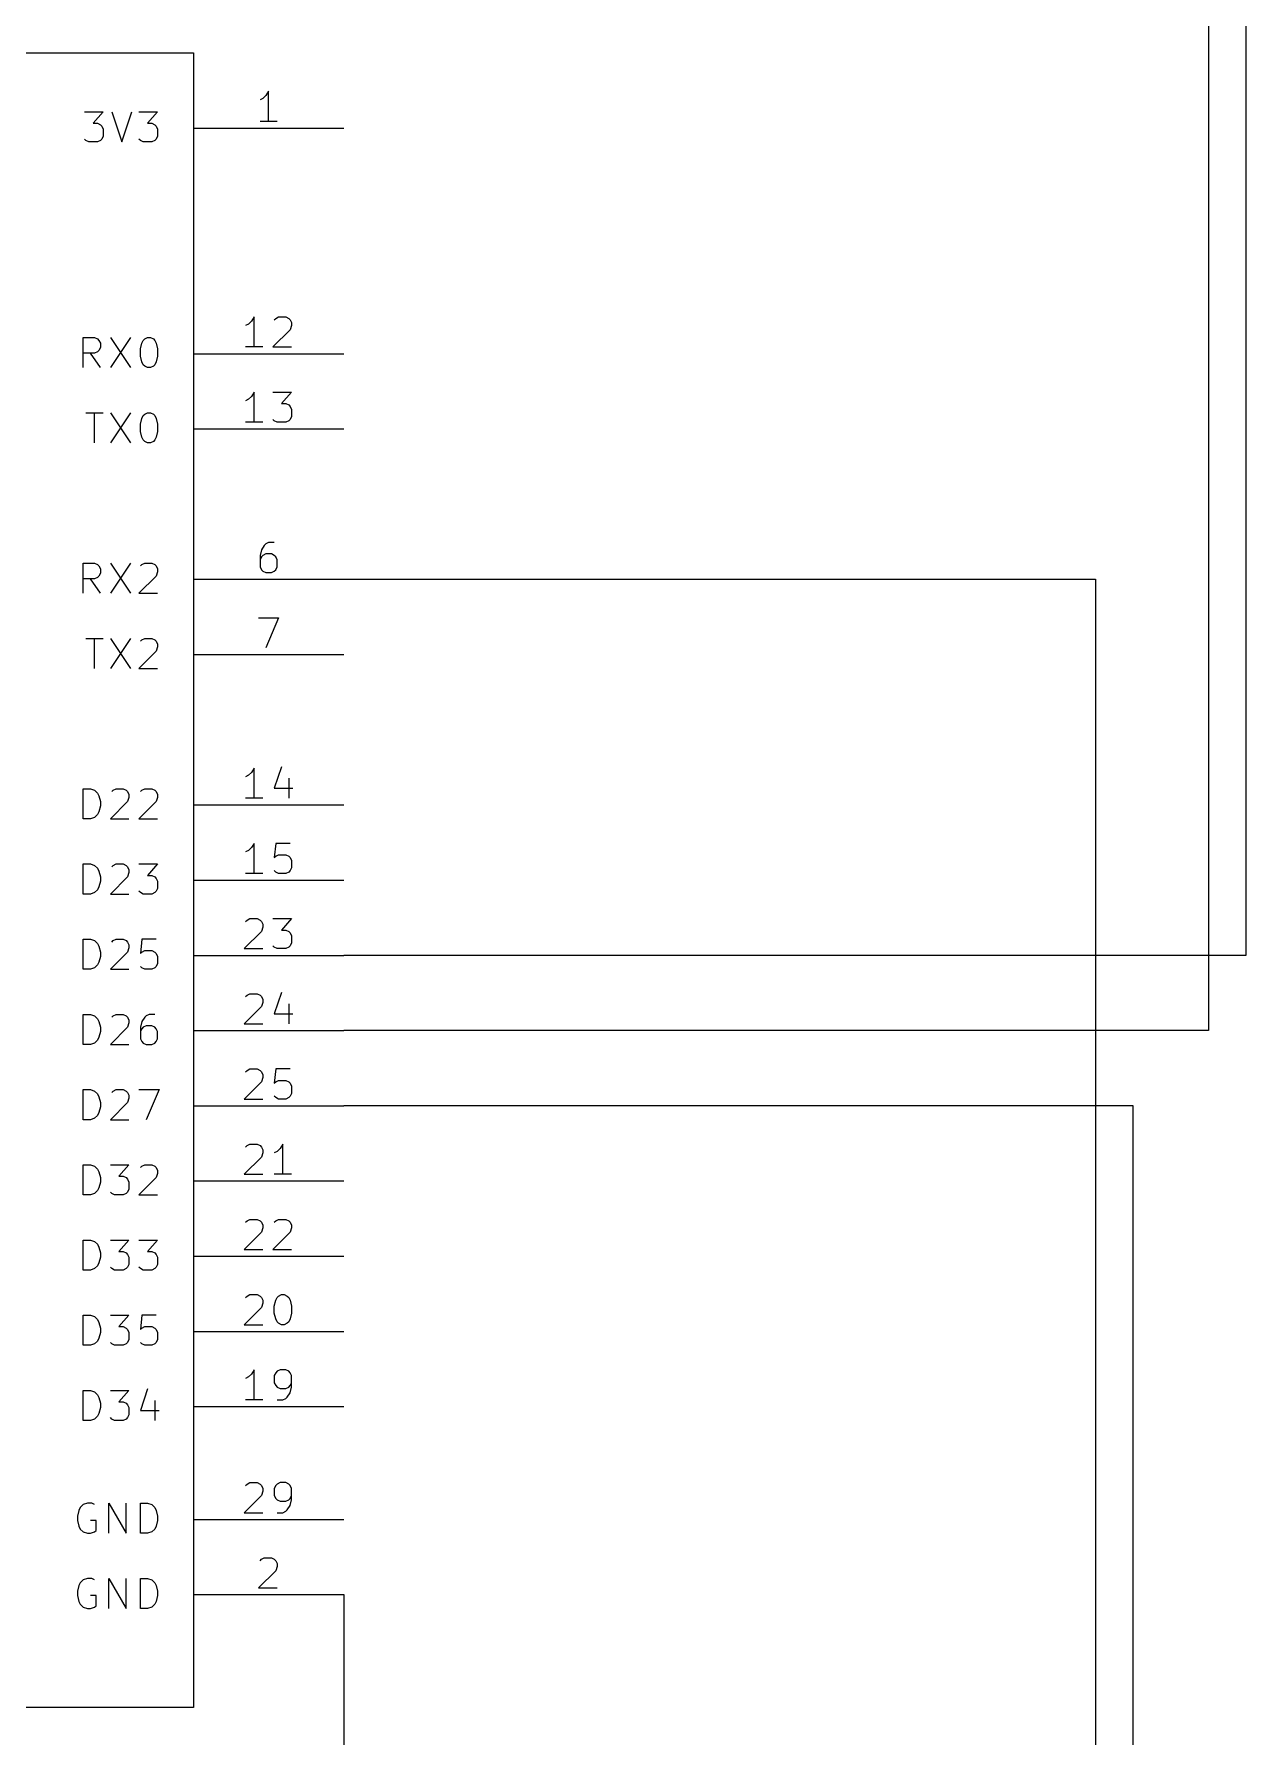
# Model space of a CAD drawing. Extents: x 0.4 to 16.1, y -11.3 to -0.4.
# Drawn here: x 12.788 to 14.4, y -7.039 to -4.775 of the extents above; entities that cross this region are included whole.
import ezdxf

# ---------------------------------------------------------------- set-up
doc = ezdxf.new("R2010")
doc.units = 0
doc.header["$MEASUREMENT"] = 0
for name, color, linetype in [('BLACK', 7, 'CONTINUOUS'), ('CYAN2', 4, 'CONTINUOUS'), ('CYAN4', 4, 'CONTINUOUS'), ('GRAY3', 9, 'CONTINUOUS'), ('LYELLOW', 51, 'CONTINUOUS'), ('ORANGE2', 42, 'CONTINUOUS'), ('RED2', 1, 'CONTINUOUS'), ('RED3', 11, 'CONTINUOUS')]:
    doc.layers.add(name, color=color, linetype=linetype)

msp = doc.modelspace()

# ---------------------------------------------------------------- linework, layer by layer
at = {"layer": 'BLACK', "linetype": 'CONTINUOUS'}
msp.add_line((13.2, -6.85), (13.2, -7.5), dxfattribs=at)
at = {"layer": 'CYAN2', "linetype": 'CONTINUOUS'}
for p, q in [((12.8552, -4.8785), (12.88, -4.8785)), ((12.88, -4.8785), (12.8667, -4.8937)), ((12.8914, -4.8785), (12.9048, -4.9185)), ((12.9048, -4.9185), (12.9181, -4.8785)), ((12.9276, -4.8785), (12.9524, -4.8785)), ((12.9524, -4.8785), (12.939, -4.8937)), ((12.8667, -4.8937), (12.8724, -4.8937)), ((12.8724, -4.8937), (12.8762, -4.8956)), ((12.8762, -4.8956), (12.8781, -4.8976)), ((12.8781, -4.8976), (12.88, -4.9014)), ((12.88, -4.9109), (12.8781, -4.9147)), ((12.88, -4.9014), (12.88, -4.9109)), ((12.939, -4.8937), (12.9448, -4.8937)), ((12.9448, -4.8937), (12.9486, -4.8956)), ((12.9486, -4.8956), (12.9505, -4.8976)), ((12.9505, -4.8976), (12.9524, -4.9014)), ((12.9524, -4.9109), (12.9505, -4.9147)), ((12.9524, -4.9014), (12.9524, -4.9109)), ((12.8571, -4.9166), (12.8552, -4.9147)), ((12.8609, -4.9185), (12.8571, -4.9166)), ((12.8724, -4.9185), (12.8609, -4.9185)), ((12.8762, -4.9166), (12.8724, -4.9185)), ((12.8781, -4.9147), (12.8762, -4.9166)), ((12.9295, -4.9166), (12.9276, -4.9147)), ((12.9333, -4.9185), (12.9295, -4.9166)), ((12.9448, -4.9185), (12.9333, -4.9185)), ((12.9486, -4.9166), (12.9448, -4.9185)), ((12.9505, -4.9147), (12.9486, -4.9166)), ((12.8533, -5.2185), (12.8533, -5.1785)), ((12.8533, -5.1785), (12.8686, -5.1785)), ((12.8686, -5.1785), (12.8724, -5.1804)), ((12.8724, -5.1804), (12.8743, -5.1823)), ((12.8743, -5.1823), (12.8762, -5.1861)), ((12.8895, -5.1785), (12.9162, -5.2185)), ((12.9162, -5.1785), (12.8895, -5.2185)), ((12.9314, -5.1861), (12.9333, -5.1823)), ((12.9333, -5.1823), (12.9352, -5.1804)), ((12.9352, -5.1804), (12.939, -5.1785)), ((12.939, -5.1785), (12.9429, -5.1785)), ((12.9429, -5.1785), (12.9467, -5.1804)), ((12.9467, -5.1804), (12.9486, -5.1823)), ((12.9486, -5.1823), (12.9505, -5.1861)), ((12.8686, -5.1995), (12.8533, -5.1995)), ((12.8762, -5.2185), (12.8629, -5.1995)), ((12.8724, -5.1976), (12.8686, -5.1995)), ((12.8743, -5.1956), (12.8724, -5.1976)), ((12.8762, -5.1918), (12.8743, -5.1956)), ((12.8762, -5.1861), (12.8762, -5.1918)), ((12.9295, -5.1937), (12.9314, -5.1861)), ((12.9295, -5.2033), (12.9295, -5.1937)), ((12.9314, -5.2109), (12.9295, -5.2033)), ((12.9505, -5.1861), (12.9524, -5.1937)), ((12.9524, -5.2033), (12.9505, -5.2109)), ((12.9524, -5.1937), (12.9524, -5.2033)), ((12.9333, -5.2147), (12.9314, -5.2109)), ((12.9352, -5.2166), (12.9333, -5.2147)), ((12.939, -5.2185), (12.9352, -5.2166)), ((12.9429, -5.2185), (12.939, -5.2185)), ((12.9467, -5.2166), (12.9429, -5.2185)), ((12.9486, -5.2147), (12.9467, -5.2166)), ((12.9505, -5.2109), (12.9486, -5.2147)), ((12.8571, -5.2785), (12.88, -5.2785)), ((12.8686, -5.3185), (12.8686, -5.2785)), ((12.8895, -5.2785), (12.9162, -5.3185)), ((12.9162, -5.2785), (12.8895, -5.3185)), ((12.9295, -5.2937), (12.9314, -5.2861)), ((12.9295, -5.3033), (12.9295, -5.2937)), ((12.9314, -5.2861), (12.9333, -5.2823)), ((12.9333, -5.2823), (12.9352, -5.2804)), ((12.9352, -5.2804), (12.939, -5.2785)), ((12.939, -5.2785), (12.9429, -5.2785)), ((12.9429, -5.2785), (12.9467, -5.2804)), ((12.9467, -5.2804), (12.9486, -5.2823)), ((12.9486, -5.2823), (12.9505, -5.2861)), ((12.9505, -5.2861), (12.9524, -5.2937)), ((12.9524, -5.2937), (12.9524, -5.3033)), ((12.9314, -5.3109), (12.9295, -5.3033)), ((12.9333, -5.3147), (12.9314, -5.3109)), ((12.9352, -5.3166), (12.9333, -5.3147)), ((12.939, -5.3185), (12.9352, -5.3166)), ((12.9429, -5.3185), (12.939, -5.3185)), ((12.9467, -5.3166), (12.9429, -5.3185)), ((12.9486, -5.3147), (12.9467, -5.3166)), ((12.9505, -5.3109), (12.9486, -5.3147)), ((12.9524, -5.3033), (12.9505, -5.3109)), ((12.8533, -5.5185), (12.8533, -5.4785)), ((12.8533, -5.4785), (12.8686, -5.4785)), ((12.8686, -5.4785), (12.8724, -5.4804)), ((12.8895, -5.4785), (12.9162, -5.5185)), ((12.9162, -5.4785), (12.8895, -5.5185)), ((12.9314, -5.4804), (12.9352, -5.4785)), ((12.9352, -5.4785), (12.9448, -5.4785)), ((12.9448, -5.4785), (12.9486, -5.4804)), ((12.8686, -5.4995), (12.8533, -5.4995)), ((12.8762, -5.5185), (12.8629, -5.4995)), ((12.8724, -5.4976), (12.8686, -5.4995)), ((12.8724, -5.4804), (12.8743, -5.4823)), ((12.8743, -5.4956), (12.8724, -5.4976)), ((12.8743, -5.4823), (12.8762, -5.4861)), ((12.8762, -5.4918), (12.8743, -5.4956)), ((12.8762, -5.4861), (12.8762, -5.4918)), ((12.9505, -5.4956), (12.9276, -5.5185)), ((12.9295, -5.4823), (12.9314, -5.4804)), ((12.9486, -5.4804), (12.9505, -5.4823)), ((12.9505, -5.4823), (12.9524, -5.4861)), ((12.9524, -5.4899), (12.9505, -5.4956)), ((12.9524, -5.4861), (12.9524, -5.4899)), ((12.9276, -5.5185), (12.9524, -5.5185)), ((12.8571, -5.5785), (12.88, -5.5785)), ((12.8686, -5.6185), (12.8686, -5.5785)), ((12.8895, -5.5785), (12.9162, -5.6185)), ((12.9162, -5.5785), (12.8895, -5.6185)), ((12.9295, -5.5823), (12.9314, -5.5804)), ((12.9314, -5.5804), (12.9352, -5.5785)), ((12.9352, -5.5785), (12.9448, -5.5785)), ((12.9448, -5.5785), (12.9486, -5.5804)), ((12.9486, -5.5804), (12.9505, -5.5823)), ((12.9505, -5.5823), (12.9524, -5.5861)), ((12.9524, -5.5899), (12.9505, -5.5956)), ((12.9524, -5.5861), (12.9524, -5.5899)), ((12.9505, -5.5956), (12.9276, -5.6185)), ((12.9276, -5.6185), (12.9524, -5.6185)), ((12.8533, -5.8185), (12.8533, -5.7785)), ((12.8533, -5.7785), (12.8629, -5.7785)), ((12.8629, -5.7785), (12.8686, -5.7804)), ((12.8686, -5.7804), (12.8724, -5.7842)), ((12.8724, -5.7842), (12.8743, -5.788)), ((12.8743, -5.788), (12.8762, -5.7956)), ((12.8762, -5.7956), (12.8762, -5.8014)), ((12.9124, -5.7956), (12.8895, -5.8185)), ((12.8914, -5.7823), (12.8933, -5.7804)), ((12.8933, -5.7804), (12.8971, -5.7785)), ((12.8971, -5.7785), (12.9067, -5.7785)), ((12.9067, -5.7785), (12.9105, -5.7804)), ((12.9105, -5.7804), (12.9124, -5.7823)), ((12.9124, -5.7823), (12.9143, -5.7861)), ((12.9143, -5.7899), (12.9124, -5.7956)), ((12.9143, -5.7861), (12.9143, -5.7899)), ((12.9505, -5.7956), (12.9276, -5.8185)), ((12.9295, -5.7823), (12.9314, -5.7804)), ((12.9314, -5.7804), (12.9352, -5.7785)), ((12.9352, -5.7785), (12.9448, -5.7785)), ((12.9448, -5.7785), (12.9486, -5.7804)), ((12.9486, -5.7804), (12.9505, -5.7823)), ((12.9505, -5.7823), (12.9524, -5.7861)), ((12.9524, -5.7899), (12.9505, -5.7956)), ((12.9524, -5.7861), (12.9524, -5.7899)), ((12.8629, -5.8185), (12.8533, -5.8185)), ((12.8686, -5.8166), (12.8629, -5.8185)), ((12.8724, -5.8128), (12.8686, -5.8166)), ((12.8743, -5.809), (12.8724, -5.8128)), ((12.8762, -5.8014), (12.8743, -5.809)), ((12.8895, -5.8185), (12.9143, -5.8185)), ((12.9276, -5.8185), (12.9524, -5.8185)), ((12.8533, -5.9185), (12.8533, -5.8785)), ((12.8533, -5.8785), (12.8629, -5.8785)), ((12.8629, -5.8785), (12.8686, -5.8804)), ((12.8686, -5.8804), (12.8724, -5.8842)), ((12.8724, -5.8842), (12.8743, -5.888)), ((12.8914, -5.8823), (12.8933, -5.8804)), ((12.8933, -5.8804), (12.8971, -5.8785)), ((12.8971, -5.8785), (12.9067, -5.8785)), ((12.9067, -5.8785), (12.9105, -5.8804)), ((12.9105, -5.8804), (12.9124, -5.8823)), ((12.9124, -5.8823), (12.9143, -5.8861)), ((12.9143, -5.8861), (12.9143, -5.8899)), ((12.9276, -5.8785), (12.9524, -5.8785)), ((12.9524, -5.8785), (12.939, -5.8937)), ((12.8743, -5.909), (12.8724, -5.9128)), ((12.8743, -5.888), (12.8762, -5.8956)), ((12.8762, -5.9014), (12.8743, -5.909)), ((12.8762, -5.8956), (12.8762, -5.9014)), ((12.9124, -5.8956), (12.8895, -5.9185)), ((12.9143, -5.8899), (12.9124, -5.8956)), ((12.939, -5.8937), (12.9448, -5.8937)), ((12.9448, -5.8937), (12.9486, -5.8956)), ((12.9486, -5.8956), (12.9505, -5.8976)), ((12.9505, -5.8976), (12.9524, -5.9014)), ((12.9524, -5.9014), (12.9524, -5.9109)), ((12.8629, -5.9185), (12.8533, -5.9185)), ((12.8686, -5.9166), (12.8629, -5.9185)), ((12.8724, -5.9128), (12.8686, -5.9166)), ((12.8895, -5.9185), (12.9143, -5.9185)), ((12.9295, -5.9166), (12.9276, -5.9147)), ((12.9333, -5.9185), (12.9295, -5.9166)), ((12.9448, -5.9185), (12.9333, -5.9185)), ((12.9486, -5.9166), (12.9448, -5.9185)), ((12.9505, -5.9147), (12.9486, -5.9166)), ((12.9524, -5.9109), (12.9505, -5.9147)), ((12.8533, -6.0185), (12.8533, -5.9785)), ((12.8533, -5.9785), (12.8629, -5.9785)), ((12.8629, -5.9785), (12.8686, -5.9804)), ((12.8686, -5.9804), (12.8724, -5.9842)), ((12.8724, -5.9842), (12.8743, -5.988)), ((12.8743, -5.988), (12.8762, -5.9956)), ((12.8762, -5.9956), (12.8762, -6.0014)), ((12.9124, -5.9956), (12.8895, -6.0185)), ((12.8914, -5.9823), (12.8933, -5.9804)), ((12.8933, -5.9804), (12.8971, -5.9785)), ((12.8971, -5.9785), (12.9067, -5.9785)), ((12.9067, -5.9785), (12.9105, -5.9804)), ((12.9105, -5.9804), (12.9124, -5.9823)), ((12.9124, -5.9823), (12.9143, -5.9861)), ((12.9143, -5.9899), (12.9124, -5.9956)), ((12.9143, -5.9861), (12.9143, -5.9899)), ((12.9314, -5.9785), (12.9295, -5.9976)), ((12.9295, -5.9976), (12.9314, -5.9956)), ((12.9505, -5.9785), (12.9314, -5.9785)), ((12.9314, -5.9956), (12.9352, -5.9937)), ((12.9352, -5.9937), (12.9448, -5.9937)), ((12.9448, -5.9937), (12.9486, -5.9956)), ((12.9486, -5.9956), (12.9505, -5.9976)), ((12.9505, -5.9976), (12.9524, -6.0014)), ((12.8629, -6.0185), (12.8533, -6.0185)), ((12.8686, -6.0166), (12.8629, -6.0185)), ((12.8724, -6.0128), (12.8686, -6.0166)), ((12.8743, -6.009), (12.8724, -6.0128)), ((12.8762, -6.0014), (12.8743, -6.009)), ((12.8895, -6.0185), (12.9143, -6.0185)), ((12.9314, -6.0166), (12.9295, -6.0147)), ((12.9352, -6.0185), (12.9314, -6.0166)), ((12.9448, -6.0185), (12.9352, -6.0185)), ((12.9486, -6.0166), (12.9448, -6.0185)), ((12.9505, -6.0147), (12.9486, -6.0166)), ((12.9524, -6.0109), (12.9505, -6.0147)), ((12.9524, -6.0014), (12.9524, -6.0109)), ((12.8533, -6.1185), (12.8533, -6.0785)), ((12.8533, -6.0785), (12.8629, -6.0785)), ((12.8629, -6.0785), (12.8686, -6.0804)), ((12.8686, -6.0804), (12.8724, -6.0842)), ((12.8724, -6.0842), (12.8743, -6.088)), ((12.8743, -6.088), (12.8762, -6.0956)), ((12.8914, -6.0823), (12.8933, -6.0804)), ((12.8933, -6.0804), (12.8971, -6.0785)), ((12.8971, -6.0785), (12.9067, -6.0785)), ((12.9067, -6.0785), (12.9105, -6.0804)), ((12.9105, -6.0804), (12.9124, -6.0823)), ((12.9124, -6.0823), (12.9143, -6.0861)), ((12.9143, -6.0899), (12.9124, -6.0956)), ((12.9143, -6.0861), (12.9143, -6.0899)), ((12.9314, -6.088), (12.9295, -6.0956)), ((12.9352, -6.0823), (12.9314, -6.088)), ((12.9371, -6.0804), (12.9352, -6.0823)), ((12.941, -6.0785), (12.9371, -6.0804)), ((12.9486, -6.0785), (12.941, -6.0785)), ((12.8724, -6.1128), (12.8686, -6.1166)), ((12.8743, -6.109), (12.8724, -6.1128)), ((12.8762, -6.1014), (12.8743, -6.109)), ((12.8762, -6.0956), (12.8762, -6.1014)), ((12.9124, -6.0956), (12.8895, -6.1185)), ((12.9295, -6.0956), (12.9295, -6.1109)), ((12.9314, -6.0976), (12.9295, -6.1014)), ((12.9295, -6.1109), (12.9314, -6.1147)), ((12.9333, -6.0956), (12.9314, -6.0976)), ((12.9371, -6.0937), (12.9333, -6.0956)), ((12.9448, -6.0937), (12.9371, -6.0937)), ((12.9486, -6.0956), (12.9448, -6.0937)), ((12.9505, -6.0976), (12.9486, -6.0956)), ((12.9524, -6.1014), (12.9505, -6.0976)), ((12.9505, -6.1147), (12.9524, -6.1109)), ((12.9524, -6.1109), (12.9524, -6.1014)), ((12.8629, -6.1185), (12.8533, -6.1185)), ((12.8686, -6.1166), (12.8629, -6.1185)), ((12.8895, -6.1185), (12.9143, -6.1185)), ((12.9314, -6.1147), (12.9333, -6.1166)), ((12.9333, -6.1166), (12.9371, -6.1185)), ((12.9371, -6.1185), (12.9448, -6.1185)), ((12.9448, -6.1185), (12.9486, -6.1166)), ((12.9486, -6.1166), (12.9505, -6.1147)), ((12.8533, -6.2185), (12.8533, -6.1785)), ((12.8533, -6.1785), (12.8629, -6.1785)), ((12.8629, -6.1785), (12.8686, -6.1804)), ((12.8686, -6.1804), (12.8724, -6.1842)), ((12.8914, -6.1823), (12.8933, -6.1804)), ((12.8933, -6.1804), (12.8971, -6.1785)), ((12.8971, -6.1785), (12.9067, -6.1785)), ((12.9067, -6.1785), (12.9105, -6.1804)), ((12.9105, -6.1804), (12.9124, -6.1823)), ((12.9276, -6.1785), (12.9543, -6.1785)), ((12.9543, -6.1785), (12.9371, -6.2185)), ((12.8724, -6.1842), (12.8743, -6.188)), ((12.8743, -6.188), (12.8762, -6.1956)), ((12.8762, -6.2014), (12.8743, -6.209)), ((12.8762, -6.1956), (12.8762, -6.2014)), ((12.9124, -6.1956), (12.8895, -6.2185)), ((12.9124, -6.1823), (12.9143, -6.1861)), ((12.9143, -6.1899), (12.9124, -6.1956)), ((12.9143, -6.1861), (12.9143, -6.1899)), ((12.8629, -6.2185), (12.8533, -6.2185)), ((12.8686, -6.2166), (12.8629, -6.2185)), ((12.8724, -6.2128), (12.8686, -6.2166)), ((12.8743, -6.209), (12.8724, -6.2128)), ((12.8895, -6.2185), (12.9143, -6.2185)), ((12.8533, -6.3185), (12.8533, -6.2785)), ((12.8533, -6.2785), (12.8629, -6.2785)), ((12.8629, -6.2785), (12.8686, -6.2804)), ((12.8686, -6.2804), (12.8724, -6.2842)), ((12.8724, -6.2842), (12.8743, -6.288)), ((12.8743, -6.288), (12.8762, -6.2956)), ((12.8895, -6.2785), (12.9143, -6.2785)), ((12.9143, -6.2785), (12.901, -6.2937)), ((12.901, -6.2937), (12.9067, -6.2937)), ((12.9067, -6.2937), (12.9105, -6.2956)), ((12.9295, -6.2823), (12.9314, -6.2804)), ((12.9314, -6.2804), (12.9352, -6.2785)), ((12.9352, -6.2785), (12.9448, -6.2785)), ((12.9448, -6.2785), (12.9486, -6.2804)), ((12.9486, -6.2804), (12.9505, -6.2823)), ((12.9505, -6.2823), (12.9524, -6.2861)), ((12.9524, -6.2899), (12.9505, -6.2956)), ((12.9524, -6.2861), (12.9524, -6.2899)), ((12.8686, -6.3166), (12.8629, -6.3185)), ((12.8724, -6.3128), (12.8686, -6.3166)), ((12.8743, -6.309), (12.8724, -6.3128)), ((12.8762, -6.3014), (12.8743, -6.309)), ((12.8762, -6.2956), (12.8762, -6.3014)), ((12.8914, -6.3166), (12.8895, -6.3147)), ((12.8952, -6.3185), (12.8914, -6.3166)), ((12.9105, -6.3166), (12.9067, -6.3185)), ((12.9105, -6.2956), (12.9124, -6.2976)), ((12.9124, -6.3147), (12.9105, -6.3166)), ((12.9124, -6.2976), (12.9143, -6.3014)), ((12.9143, -6.3109), (12.9124, -6.3147)), ((12.9143, -6.3014), (12.9143, -6.3109)), ((12.9505, -6.2956), (12.9276, -6.3185)), ((12.8629, -6.3185), (12.8533, -6.3185)), ((12.9067, -6.3185), (12.8952, -6.3185)), ((12.9276, -6.3185), (12.9524, -6.3185)), ((12.8533, -6.4185), (12.8533, -6.3785)), ((12.8533, -6.3785), (12.8629, -6.3785)), ((12.8629, -6.3785), (12.8686, -6.3804)), ((12.8686, -6.3804), (12.8724, -6.3842)), ((12.8724, -6.3842), (12.8743, -6.388)), ((12.8895, -6.3785), (12.9143, -6.3785)), ((12.9143, -6.3785), (12.901, -6.3937)), ((12.9276, -6.3785), (12.9524, -6.3785)), ((12.9524, -6.3785), (12.939, -6.3937)), ((12.8743, -6.388), (12.8762, -6.3956)), ((12.8762, -6.4014), (12.8743, -6.409)), ((12.8762, -6.3956), (12.8762, -6.4014)), ((12.901, -6.3937), (12.9067, -6.3937)), ((12.9067, -6.3937), (12.9105, -6.3956)), ((12.9105, -6.3956), (12.9124, -6.3976)), ((12.9124, -6.3976), (12.9143, -6.4014)), ((12.9143, -6.4014), (12.9143, -6.4109)), ((12.939, -6.3937), (12.9448, -6.3937)), ((12.9448, -6.3937), (12.9486, -6.3956)), ((12.9486, -6.3956), (12.9505, -6.3976)), ((12.9505, -6.3976), (12.9524, -6.4014)), ((12.9524, -6.4014), (12.9524, -6.4109)), ((12.8629, -6.4185), (12.8533, -6.4185)), ((12.8686, -6.4166), (12.8629, -6.4185)), ((12.8724, -6.4128), (12.8686, -6.4166)), ((12.8743, -6.409), (12.8724, -6.4128)), ((12.8914, -6.4166), (12.8895, -6.4147)), ((12.8952, -6.4185), (12.8914, -6.4166)), ((12.9067, -6.4185), (12.8952, -6.4185)), ((12.9105, -6.4166), (12.9067, -6.4185)), ((12.9124, -6.4147), (12.9105, -6.4166)), ((12.9143, -6.4109), (12.9124, -6.4147)), ((12.9295, -6.4166), (12.9276, -6.4147)), ((12.9333, -6.4185), (12.9295, -6.4166)), ((12.9448, -6.4185), (12.9333, -6.4185)), ((12.9486, -6.4166), (12.9448, -6.4185)), ((12.9505, -6.4147), (12.9486, -6.4166)), ((12.9524, -6.4109), (12.9505, -6.4147)), ((12.8533, -6.5185), (12.8533, -6.4785)), ((12.8533, -6.4785), (12.8629, -6.4785)), ((12.8629, -6.4785), (12.8686, -6.4804)), ((12.8686, -6.4804), (12.8724, -6.4842)), ((12.8724, -6.4842), (12.8743, -6.488)), ((12.8743, -6.488), (12.8762, -6.4956)), ((12.8762, -6.4956), (12.8762, -6.5014)), ((12.8895, -6.4785), (12.9143, -6.4785)), ((12.9143, -6.4785), (12.901, -6.4937)), ((12.901, -6.4937), (12.9067, -6.4937)), ((12.9067, -6.4937), (12.9105, -6.4956)), ((12.9105, -6.4956), (12.9124, -6.4976)), ((12.9124, -6.4976), (12.9143, -6.5014)), ((12.9314, -6.4785), (12.9295, -6.4976)), ((12.9295, -6.4976), (12.9314, -6.4956)), ((12.9505, -6.4785), (12.9314, -6.4785)), ((12.9314, -6.4956), (12.9352, -6.4937)), ((12.9352, -6.4937), (12.9448, -6.4937)), ((12.9448, -6.4937), (12.9486, -6.4956)), ((12.9486, -6.4956), (12.9505, -6.4976)), ((12.9505, -6.4976), (12.9524, -6.5014)), ((12.8629, -6.5185), (12.8533, -6.5185)), ((12.8686, -6.5166), (12.8629, -6.5185)), ((12.8724, -6.5128), (12.8686, -6.5166)), ((12.8743, -6.509), (12.8724, -6.5128)), ((12.8762, -6.5014), (12.8743, -6.509)), ((12.8914, -6.5166), (12.8895, -6.5147)), ((12.8952, -6.5185), (12.8914, -6.5166)), ((12.9067, -6.5185), (12.8952, -6.5185)), ((12.9105, -6.5166), (12.9067, -6.5185)), ((12.9124, -6.5147), (12.9105, -6.5166)), ((12.9143, -6.5109), (12.9124, -6.5147)), ((12.9143, -6.5014), (12.9143, -6.5109)), ((12.9314, -6.5166), (12.9295, -6.5147)), ((12.9352, -6.5185), (12.9314, -6.5166)), ((12.9448, -6.5185), (12.9352, -6.5185)), ((12.9486, -6.5166), (12.9448, -6.5185)), ((12.9505, -6.5147), (12.9486, -6.5166)), ((12.9524, -6.5109), (12.9505, -6.5147)), ((12.9524, -6.5014), (12.9524, -6.5109)), ((12.8533, -6.6185), (12.8533, -6.5785)), ((12.8533, -6.5785), (12.8629, -6.5785)), ((12.8629, -6.5785), (12.8686, -6.5804)), ((12.8686, -6.5804), (12.8724, -6.5842)), ((12.8724, -6.5842), (12.8743, -6.588)), ((12.8743, -6.588), (12.8762, -6.5956)), ((12.8895, -6.5785), (12.9143, -6.5785)), ((12.9143, -6.5785), (12.901, -6.5937)), ((12.939, -6.5766), (12.9295, -6.6052)), ((12.8743, -6.609), (12.8724, -6.6128)), ((12.8762, -6.6014), (12.8743, -6.609)), ((12.8762, -6.5956), (12.8762, -6.6014)), ((12.901, -6.5937), (12.9067, -6.5937)), ((12.9067, -6.5937), (12.9105, -6.5956)), ((12.9105, -6.5956), (12.9124, -6.5976)), ((12.9124, -6.5976), (12.9143, -6.6014)), ((12.9143, -6.6109), (12.9124, -6.6147)), ((12.9143, -6.6014), (12.9143, -6.6109)), ((12.9295, -6.6052), (12.9543, -6.6052)), ((12.9486, -6.5918), (12.9486, -6.6185)), ((12.8629, -6.6185), (12.8533, -6.6185)), ((12.8686, -6.6166), (12.8629, -6.6185)), ((12.8724, -6.6128), (12.8686, -6.6166)), ((12.8914, -6.6166), (12.8895, -6.6147)), ((12.8952, -6.6185), (12.8914, -6.6166)), ((12.9067, -6.6185), (12.8952, -6.6185)), ((12.9105, -6.6166), (12.9067, -6.6185)), ((12.9124, -6.6147), (12.9105, -6.6166)), ((12.8476, -6.738), (12.8457, -6.7456)), ((12.8457, -6.7456), (12.8457, -6.7514)), ((12.8495, -6.7342), (12.8476, -6.738)), ((12.8533, -6.7304), (12.8495, -6.7342)), ((12.859, -6.7285), (12.8533, -6.7304)), ((12.8648, -6.7285), (12.859, -6.7285)), ((12.8686, -6.7304), (12.8648, -6.7285)), ((12.8876, -6.7685), (12.8876, -6.7285)), ((12.8876, -6.7285), (12.9105, -6.7685)), ((12.9105, -6.7685), (12.9105, -6.7285)), ((12.9295, -6.7685), (12.9295, -6.7285)), ((12.9295, -6.7285), (12.939, -6.7285)), ((12.939, -6.7285), (12.9448, -6.7304)), ((12.9448, -6.7304), (12.9486, -6.7342)), ((12.9486, -6.7342), (12.9505, -6.738)), ((12.9505, -6.738), (12.9524, -6.7456)), ((12.9524, -6.7456), (12.9524, -6.7514)), ((12.8457, -6.7514), (12.8476, -6.759)), ((12.8476, -6.759), (12.8495, -6.7628)), ((12.8495, -6.7628), (12.8533, -6.7666)), ((12.8533, -6.7666), (12.859, -6.7685)), ((12.859, -6.7685), (12.8629, -6.7685)), ((12.8705, -6.7514), (12.8629, -6.7514)), ((12.8629, -6.7685), (12.8686, -6.7666)), ((12.8686, -6.7666), (12.8705, -6.7647)), ((12.8705, -6.7647), (12.8705, -6.7514)), ((12.939, -6.7685), (12.9295, -6.7685)), ((12.9448, -6.7666), (12.939, -6.7685)), ((12.9486, -6.7628), (12.9448, -6.7666)), ((12.9505, -6.759), (12.9486, -6.7628)), ((12.9524, -6.7514), (12.9505, -6.759)), ((12.8476, -6.838), (12.8457, -6.8456)), ((12.8495, -6.8342), (12.8476, -6.838)), ((12.8533, -6.8304), (12.8495, -6.8342)), ((12.859, -6.8285), (12.8533, -6.8304)), ((12.8648, -6.8285), (12.859, -6.8285)), ((12.8686, -6.8304), (12.8648, -6.8285)), ((12.8876, -6.8685), (12.8876, -6.8285)), ((12.8876, -6.8285), (12.9105, -6.8685)), ((12.9105, -6.8685), (12.9105, -6.8285)), ((12.9295, -6.8685), (12.9295, -6.8285)), ((12.9295, -6.8285), (12.939, -6.8285)), ((12.939, -6.8285), (12.9448, -6.8304)), ((12.9448, -6.8304), (12.9486, -6.8342)), ((12.9486, -6.8342), (12.9505, -6.838)), ((12.9505, -6.838), (12.9524, -6.8456)), ((12.8457, -6.8456), (12.8457, -6.8514)), ((12.8457, -6.8514), (12.8476, -6.859)), ((12.8476, -6.859), (12.8495, -6.8628)), ((12.8705, -6.8514), (12.8629, -6.8514)), ((12.8705, -6.8647), (12.8705, -6.8514)), ((12.9505, -6.859), (12.9486, -6.8628)), ((12.9524, -6.8514), (12.9505, -6.859)), ((12.9524, -6.8456), (12.9524, -6.8514)), ((12.8495, -6.8628), (12.8533, -6.8666)), ((12.8533, -6.8666), (12.859, -6.8685)), ((12.859, -6.8685), (12.8629, -6.8685)), ((12.8629, -6.8685), (12.8686, -6.8666)), ((12.8686, -6.8666), (12.8705, -6.8647)), ((12.939, -6.8685), (12.9295, -6.8685)), ((12.9448, -6.8666), (12.939, -6.8685)), ((12.9486, -6.8628), (12.9448, -6.8666))]:
    msp.add_line(p, q, dxfattribs=at)
at = {"layer": 'CYAN4', "linetype": 'CONTINUOUS'}
for p, q in [((14.35, -4.5), (14.35, -6.1)), ((14.35, -6.1), (13.2, -6.1))]:
    msp.add_line(p, q, dxfattribs=at)
at = {"layer": 'GRAY3', "linetype": 'CONTINUOUS'}
for p, q in [((13.2, -5.5), (14.2, -5.5)), ((14.2, -5.5), (14.2, -8.7)), ((14.25, -6.2), (13.2, -6.2)), ((14.25, -7.6), (14.25, -6.2))]:
    msp.add_line(p, q, dxfattribs=at)
at = {"layer": 'LYELLOW', "linetype": 'CONTINUOUS'}
for p, q in [((12.2, -4.8), (13, -4.8)), ((13, -4.8), (13, -7)), ((13, -7), (12.2, -7))]:
    msp.add_line(p, q, dxfattribs=at)
at = {"layer": 'ORANGE2', "linetype": 'CONTINUOUS'}
for p, q in [((14.4, -3.85), (14.4, -6)), ((14.4, -6), (13.2, -6))]:
    msp.add_line(p, q, dxfattribs=at)
at = {"layer": 'RED2', "linetype": 'CONTINUOUS'}
for p, q in [((12.2, -4.8), (13, -4.8)), ((13, -4.8), (13, -7)), ((13, -4.9), (13.2, -4.9)), ((13, -5.2), (13.2, -5.2)), ((13, -5.3), (13.2, -5.3)), ((13, -5.5), (13.2, -5.5)), ((13, -5.6), (13.2, -5.6)), ((13, -5.8), (13.2, -5.8)), ((13, -5.9), (13.2, -5.9)), ((13, -6), (13.2, -6)), ((13, -6.1), (13.2, -6.1)), ((13, -6.2), (13.2, -6.2)), ((13, -6.3), (13.2, -6.3)), ((13, -6.4), (13.2, -6.4)), ((13, -6.5), (13.2, -6.5)), ((13, -6.6), (13.2, -6.6)), ((13, -6.75), (13.2, -6.75)), ((13, -6.85), (13.2, -6.85)), ((13, -7), (12.2, -7))]:
    msp.add_line(p, q, dxfattribs=at)
at = {"layer": 'RED3', "linetype": 'CONTINUOUS'}
for p, q in [((13.0924, -4.8606), (13.0886, -4.8625)), ((13.0962, -4.8568), (13.0924, -4.8606)), ((13.1, -4.8511), (13.0962, -4.8568)), ((13.1, -4.8911), (13.1, -4.8511)), ((13.1114, -4.8911), (13.0886, -4.8911)), ((13.0733, -5.1606), (13.0695, -5.1625)), ((13.0771, -5.1568), (13.0733, -5.1606)), ((13.081, -5.1511), (13.0771, -5.1568)), ((13.081, -5.1911), (13.081, -5.1511)), ((13.1076, -5.1549), (13.1095, -5.153)), ((13.1095, -5.153), (13.1133, -5.1511)), ((13.1133, -5.1511), (13.1229, -5.1511)), ((13.1229, -5.1511), (13.1267, -5.153)), ((13.1267, -5.153), (13.1286, -5.1549)), ((13.1286, -5.1549), (13.1305, -5.1587)), ((13.1305, -5.1587), (13.1305, -5.1625)), ((13.1286, -5.1682), (13.1057, -5.1911)), ((13.1305, -5.1625), (13.1286, -5.1682)), ((13.0924, -5.1911), (13.0695, -5.1911)), ((13.1057, -5.1911), (13.1305, -5.1911)), ((13.081, -5.2511), (13.0771, -5.2568)), ((13.081, -5.2911), (13.081, -5.2511)), ((13.1057, -5.2511), (13.1305, -5.2511)), ((13.1305, -5.2511), (13.1171, -5.2663)), ((13.0733, -5.2606), (13.0695, -5.2625)), ((13.0771, -5.2568), (13.0733, -5.2606)), ((13.1171, -5.2663), (13.1229, -5.2663)), ((13.1229, -5.2663), (13.1267, -5.2682)), ((13.1267, -5.2682), (13.1286, -5.2701)), ((13.1286, -5.2701), (13.1305, -5.274)), ((13.1305, -5.274), (13.1305, -5.2835)), ((13.0924, -5.2911), (13.0695, -5.2911)), ((13.1076, -5.2892), (13.1057, -5.2873)), ((13.1114, -5.2911), (13.1076, -5.2892)), ((13.1229, -5.2911), (13.1114, -5.2911)), ((13.1267, -5.2892), (13.1229, -5.2911)), ((13.1286, -5.2873), (13.1267, -5.2892)), ((13.1305, -5.2835), (13.1286, -5.2873)), ((13.0943, -5.4549), (13.0905, -5.4606)), ((13.0962, -5.453), (13.0943, -5.4549)), ((13.1, -5.4511), (13.0962, -5.453)), ((13.1076, -5.4511), (13.1, -5.4511)), ((13.0905, -5.4606), (13.0886, -5.4682)), ((13.0886, -5.4682), (13.0886, -5.4835)), ((13.0905, -5.4701), (13.0886, -5.474)), ((13.0924, -5.4682), (13.0905, -5.4701)), ((13.0962, -5.4663), (13.0924, -5.4682)), ((13.1038, -5.4663), (13.0962, -5.4663)), ((13.1076, -5.4682), (13.1038, -5.4663)), ((13.1095, -5.4701), (13.1076, -5.4682)), ((13.1114, -5.474), (13.1095, -5.4701)), ((13.1114, -5.4835), (13.1114, -5.474)), ((13.0886, -5.4835), (13.0905, -5.4873)), ((13.0905, -5.4873), (13.0924, -5.4892)), ((13.0924, -5.4892), (13.0962, -5.4911)), ((13.0962, -5.4911), (13.1038, -5.4911)), ((13.1038, -5.4911), (13.1076, -5.4892)), ((13.1076, -5.4892), (13.1095, -5.4873)), ((13.1095, -5.4873), (13.1114, -5.4835)), ((13.0867, -5.5511), (13.1133, -5.5511)), ((13.1133, -5.5511), (13.0962, -5.5911)), ((13.081, -5.7511), (13.0771, -5.7568)), ((13.081, -5.7911), (13.081, -5.7511)), ((13.1171, -5.7492), (13.1076, -5.7778)), ((13.0733, -5.7606), (13.0695, -5.7625)), ((13.0771, -5.7568), (13.0733, -5.7606)), ((13.1267, -5.7644), (13.1267, -5.7911)), ((13.0924, -5.7911), (13.0695, -5.7911)), ((13.1076, -5.7778), (13.1324, -5.7778)), ((13.0733, -5.8606), (13.0695, -5.8625)), ((13.0771, -5.8568), (13.0733, -5.8606)), ((13.081, -5.8511), (13.0771, -5.8568)), ((13.081, -5.8911), (13.081, -5.8511)), ((13.1095, -5.8511), (13.1076, -5.8701)), ((13.1286, -5.8511), (13.1095, -5.8511)), ((13.1076, -5.8701), (13.1095, -5.8682)), ((13.1095, -5.8682), (13.1133, -5.8663)), ((13.1133, -5.8663), (13.1229, -5.8663)), ((13.1229, -5.8663), (13.1267, -5.8682)), ((13.1267, -5.8682), (13.1286, -5.8701)), ((13.1286, -5.8701), (13.1305, -5.874)), ((13.1305, -5.8835), (13.1286, -5.8873)), ((13.1305, -5.874), (13.1305, -5.8835)), ((13.0924, -5.8911), (13.0695, -5.8911)), ((13.1095, -5.8892), (13.1076, -5.8873)), ((13.1133, -5.8911), (13.1095, -5.8892)), ((13.1229, -5.8911), (13.1133, -5.8911)), ((13.1267, -5.8892), (13.1229, -5.8911)), ((13.1286, -5.8873), (13.1267, -5.8892)), ((13.0695, -5.9549), (13.0714, -5.953)), ((13.0714, -5.953), (13.0752, -5.9511)), ((13.0752, -5.9511), (13.0848, -5.9511)), ((13.0848, -5.9511), (13.0886, -5.953)), ((13.0886, -5.953), (13.0905, -5.9549)), ((13.0905, -5.9549), (13.0924, -5.9587)), ((13.1057, -5.9511), (13.1305, -5.9511)), ((13.1305, -5.9511), (13.1171, -5.9663)), ((13.0905, -5.9682), (13.0676, -5.9911)), ((13.0924, -5.9625), (13.0905, -5.9682)), ((13.0924, -5.9587), (13.0924, -5.9625)), ((13.1171, -5.9663), (13.1229, -5.9663)), ((13.1229, -5.9663), (13.1267, -5.9682)), ((13.1267, -5.9682), (13.1286, -5.9701)), ((13.1286, -5.9701), (13.1305, -5.974)), ((13.1305, -5.974), (13.1305, -5.9835)), ((13.0676, -5.9911), (13.0924, -5.9911)), ((13.1076, -5.9892), (13.1057, -5.9873)), ((13.1114, -5.9911), (13.1076, -5.9892)), ((13.1229, -5.9911), (13.1114, -5.9911)), ((13.1267, -5.9892), (13.1229, -5.9911)), ((13.1286, -5.9873), (13.1267, -5.9892)), ((13.1305, -5.9835), (13.1286, -5.9873)), ((13.0695, -6.0549), (13.0714, -6.053)), ((13.0714, -6.053), (13.0752, -6.0511)), ((13.0752, -6.0511), (13.0848, -6.0511)), ((13.0848, -6.0511), (13.0886, -6.053)), ((13.0886, -6.053), (13.0905, -6.0549)), ((13.0905, -6.0549), (13.0924, -6.0587)), ((13.0924, -6.0625), (13.0905, -6.0682)), ((13.0924, -6.0587), (13.0924, -6.0625)), ((13.1171, -6.0492), (13.1076, -6.0778)), ((13.1267, -6.0644), (13.1267, -6.0911)), ((13.0905, -6.0682), (13.0676, -6.0911)), ((13.1076, -6.0778), (13.1324, -6.0778)), ((13.0676, -6.0911), (13.0924, -6.0911)), ((13.0695, -6.1549), (13.0714, -6.153)), ((13.0714, -6.153), (13.0752, -6.1511)), ((13.0752, -6.1511), (13.0848, -6.1511)), ((13.0848, -6.1511), (13.0886, -6.153)), ((13.0886, -6.153), (13.0905, -6.1549)), ((13.0905, -6.1549), (13.0924, -6.1587)), ((13.0924, -6.1587), (13.0924, -6.1625)), ((13.1095, -6.1511), (13.1076, -6.1701)), ((13.1286, -6.1511), (13.1095, -6.1511)), ((13.0905, -6.1682), (13.0676, -6.1911)), ((13.0924, -6.1625), (13.0905, -6.1682)), ((13.1076, -6.1701), (13.1095, -6.1682)), ((13.1095, -6.1682), (13.1133, -6.1663)), ((13.1133, -6.1663), (13.1229, -6.1663)), ((13.1229, -6.1663), (13.1267, -6.1682)), ((13.1267, -6.1682), (13.1286, -6.1701)), ((13.1286, -6.1701), (13.1305, -6.174)), ((13.1305, -6.174), (13.1305, -6.1835)), ((13.0676, -6.1911), (13.0924, -6.1911)), ((13.1095, -6.1892), (13.1076, -6.1873)), ((13.1133, -6.1911), (13.1095, -6.1892)), ((13.1229, -6.1911), (13.1133, -6.1911)), ((13.1267, -6.1892), (13.1229, -6.1911)), ((13.1286, -6.1873), (13.1267, -6.1892)), ((13.1305, -6.1835), (13.1286, -6.1873)), ((13.0905, -6.2682), (13.0676, -6.2911)), ((13.0695, -6.2549), (13.0714, -6.253)), ((13.0714, -6.253), (13.0752, -6.2511)), ((13.0752, -6.2511), (13.0848, -6.2511)), ((13.0848, -6.2511), (13.0886, -6.253)), ((13.0886, -6.253), (13.0905, -6.2549)), ((13.0905, -6.2549), (13.0924, -6.2587)), ((13.0924, -6.2625), (13.0905, -6.2682)), ((13.0924, -6.2587), (13.0924, -6.2625)), ((13.1114, -6.2606), (13.1076, -6.2625)), ((13.1152, -6.2568), (13.1114, -6.2606)), ((13.119, -6.2511), (13.1152, -6.2568)), ((13.119, -6.2911), (13.119, -6.2511)), ((13.0676, -6.2911), (13.0924, -6.2911)), ((13.1305, -6.2911), (13.1076, -6.2911)), ((13.0695, -6.3549), (13.0714, -6.353)), ((13.0714, -6.353), (13.0752, -6.3511)), ((13.0752, -6.3511), (13.0848, -6.3511)), ((13.0848, -6.3511), (13.0886, -6.353)), ((13.0886, -6.353), (13.0905, -6.3549)), ((13.0905, -6.3549), (13.0924, -6.3587)), ((13.0924, -6.3625), (13.0905, -6.3682)), ((13.0924, -6.3587), (13.0924, -6.3625)), ((13.1076, -6.3549), (13.1095, -6.353)), ((13.1095, -6.353), (13.1133, -6.3511)), ((13.1133, -6.3511), (13.1229, -6.3511)), ((13.1229, -6.3511), (13.1267, -6.353)), ((13.1267, -6.353), (13.1286, -6.3549)), ((13.1286, -6.3549), (13.1305, -6.3587)), ((13.1305, -6.3625), (13.1286, -6.3682)), ((13.1305, -6.3587), (13.1305, -6.3625)), ((13.0905, -6.3682), (13.0676, -6.3911)), ((13.1286, -6.3682), (13.1057, -6.3911)), ((13.0676, -6.3911), (13.0924, -6.3911)), ((13.1057, -6.3911), (13.1305, -6.3911)), ((13.0695, -6.4549), (13.0714, -6.453)), ((13.0714, -6.453), (13.0752, -6.4511)), ((13.0752, -6.4511), (13.0848, -6.4511)), ((13.0848, -6.4511), (13.0886, -6.453)), ((13.0886, -6.453), (13.0905, -6.4549)), ((13.1114, -6.4549), (13.1133, -6.453)), ((13.1133, -6.453), (13.1171, -6.4511)), ((13.1171, -6.4511), (13.1209, -6.4511)), ((13.1209, -6.4511), (13.1248, -6.453)), ((13.1248, -6.453), (13.1267, -6.4549)), ((13.0905, -6.4682), (13.0676, -6.4911)), ((13.0905, -6.4549), (13.0924, -6.4587)), ((13.0924, -6.4625), (13.0905, -6.4682)), ((13.0924, -6.4587), (13.0924, -6.4625)), ((13.1076, -6.4663), (13.1095, -6.4587)), ((13.1076, -6.4759), (13.1076, -6.4663)), ((13.1095, -6.4587), (13.1114, -6.4549)), ((13.1267, -6.4549), (13.1286, -6.4587)), ((13.1286, -6.4587), (13.1305, -6.4663)), ((13.1305, -6.4663), (13.1305, -6.4759)), ((13.0676, -6.4911), (13.0924, -6.4911)), ((13.1095, -6.4835), (13.1076, -6.4759)), ((13.1114, -6.4873), (13.1095, -6.4835)), ((13.1133, -6.4892), (13.1114, -6.4873)), ((13.1171, -6.4911), (13.1133, -6.4892)), ((13.1209, -6.4911), (13.1171, -6.4911)), ((13.1248, -6.4892), (13.1209, -6.4911)), ((13.1267, -6.4873), (13.1248, -6.4892)), ((13.1286, -6.4835), (13.1267, -6.4873)), ((13.1305, -6.4759), (13.1286, -6.4835)), ((13.0733, -6.5606), (13.0695, -6.5625)), ((13.0771, -6.5568), (13.0733, -6.5606)), ((13.081, -6.5511), (13.0771, -6.5568)), ((13.081, -6.5911), (13.081, -6.5511)), ((13.1095, -6.5549), (13.1076, -6.5587)), ((13.1076, -6.5587), (13.1076, -6.5682)), ((13.1114, -6.553), (13.1095, -6.5549)), ((13.1152, -6.5511), (13.1114, -6.553)), ((13.1229, -6.5511), (13.1152, -6.5511)), ((13.1267, -6.553), (13.1229, -6.5511)), ((13.1286, -6.5549), (13.1267, -6.553)), ((13.1305, -6.5587), (13.1286, -6.5549)), ((13.1305, -6.574), (13.1305, -6.5587)), ((13.1076, -6.5682), (13.1095, -6.5721)), ((13.1095, -6.5721), (13.1114, -6.574)), ((13.1114, -6.574), (13.1152, -6.5759)), ((13.1152, -6.5759), (13.1229, -6.5759)), ((13.1229, -6.5759), (13.1267, -6.574)), ((13.1229, -6.5892), (13.1248, -6.5873)), ((13.1248, -6.5873), (13.1286, -6.5816)), ((13.1267, -6.574), (13.1286, -6.5721)), ((13.1286, -6.5721), (13.1305, -6.5682)), ((13.1286, -6.5816), (13.1305, -6.574)), ((13.0924, -6.5911), (13.0695, -6.5911)), ((13.1114, -6.5911), (13.119, -6.5911)), ((13.119, -6.5911), (13.1229, -6.5892)), ((13.0714, -6.703), (13.0752, -6.7011)), ((13.0752, -6.7011), (13.0848, -6.7011)), ((13.0848, -6.7011), (13.0886, -6.703)), ((13.1152, -6.7011), (13.1114, -6.703)), ((13.1229, -6.7011), (13.1152, -6.7011)), ((13.1267, -6.703), (13.1229, -6.7011)), ((13.0905, -6.7182), (13.0676, -6.7411)), ((13.0695, -6.7049), (13.0714, -6.703)), ((13.0886, -6.703), (13.0905, -6.7049)), ((13.0905, -6.7049), (13.0924, -6.7087)), ((13.0924, -6.7125), (13.0905, -6.7182)), ((13.0924, -6.7087), (13.0924, -6.7125)), ((13.1095, -6.7049), (13.1076, -6.7087)), ((13.1076, -6.7087), (13.1076, -6.7182)), ((13.1076, -6.7182), (13.1095, -6.7221)), ((13.1114, -6.703), (13.1095, -6.7049)), ((13.1095, -6.7221), (13.1114, -6.724)), ((13.1114, -6.724), (13.1152, -6.7259)), ((13.1229, -6.7259), (13.1267, -6.724)), ((13.1286, -6.7049), (13.1267, -6.703)), ((13.1267, -6.724), (13.1286, -6.7221)), ((13.1305, -6.7087), (13.1286, -6.7049)), ((13.1286, -6.7221), (13.1305, -6.7182)), ((13.1286, -6.7316), (13.1305, -6.724)), ((13.1305, -6.724), (13.1305, -6.7087)), ((13.0676, -6.7411), (13.0924, -6.7411)), ((13.1114, -6.7411), (13.119, -6.7411)), ((13.1152, -6.7259), (13.1229, -6.7259)), ((13.119, -6.7411), (13.1229, -6.7392)), ((13.1229, -6.7392), (13.1248, -6.7373)), ((13.1248, -6.7373), (13.1286, -6.7316)), ((13.0886, -6.8049), (13.0905, -6.803)), ((13.0905, -6.803), (13.0943, -6.8011)), ((13.0943, -6.8011), (13.1038, -6.8011)), ((13.1038, -6.8011), (13.1076, -6.803)), ((13.1076, -6.803), (13.1095, -6.8049)), ((13.1095, -6.8049), (13.1114, -6.8087)), ((13.1114, -6.8125), (13.1095, -6.8182)), ((13.1114, -6.8087), (13.1114, -6.8125)), ((13.1095, -6.8182), (13.0867, -6.8411)), ((13.0867, -6.8411), (13.1114, -6.8411))]:
    msp.add_line(p, q, dxfattribs=at)

doc.saveas('drawing.dxf')
